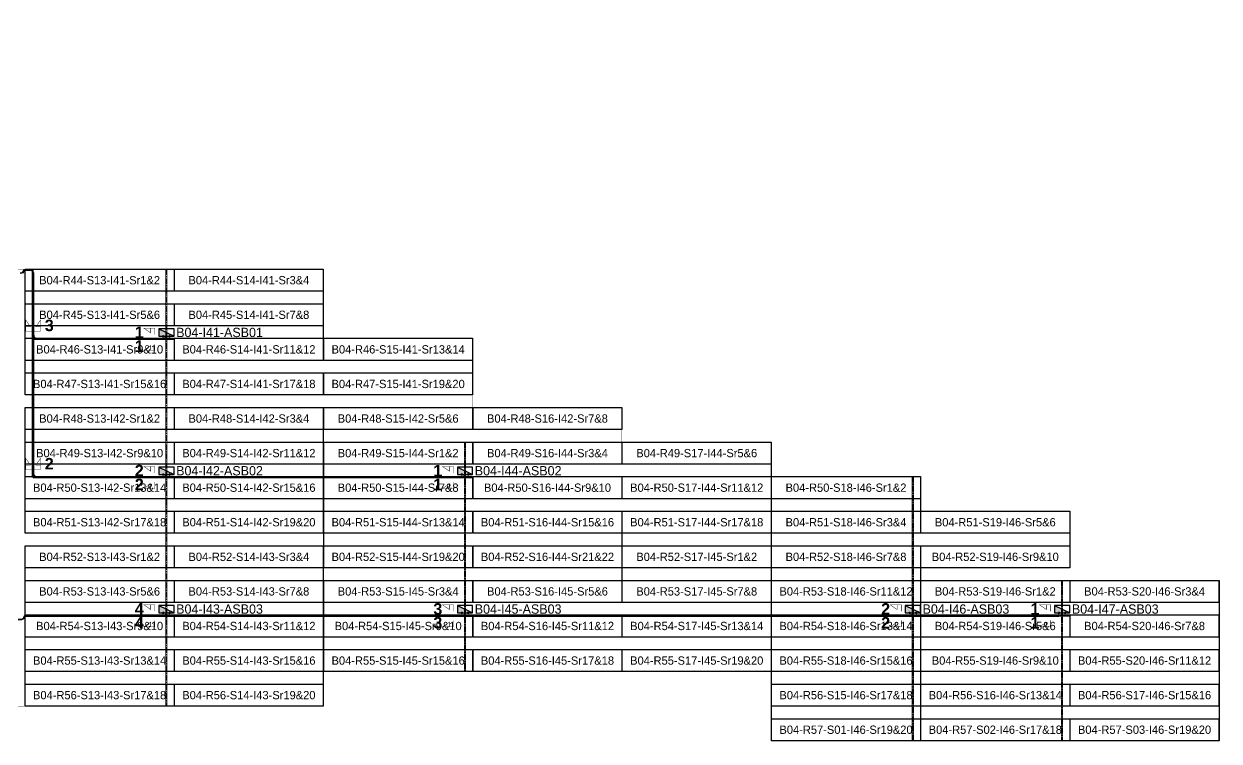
# Model space of a CAD drawing. Header units: metres. Extents: x 531739 to 532412, y 2675629 to 2676062.
# Drawn here: x 532152.4 to 532411.8, y 2675629.2 to 2675784.8 of the extents above; entities that cross this region are included whole.
import ezdxf
from ezdxf.enums import TextEntityAlignment as Align

# ---------------------------------------------------------------- set-up
doc = ezdxf.new("R2010")
doc.units = ezdxf.units.M
doc.linetypes.add('CENTER', pattern=[2, 1.25, -0.25, 0.25, -0.25])
doc.layers.add('Boundary-12.5 MW Block', color=6, linetype='Continuous', lineweight=9)
doc.layers.add('PILE', color=1, linetype='Continuous', lineweight=15)
for name, color, linetype in [('DC Trench BL-04', 40, 'Continuous'), ('E-Inverter Grouping', 2, 'Continuous'), ('Inverter Block-04', 7, 'Continuous'), ('LT Cable(AG) INV to LT Panel BL-04', 2, 'Continuous'), ('Messenger Wire Block-04 (Master Path)', 30, 'Continuous'), ('Messenger Wire Block-04 (MW Path)', 191, 'Continuous'), ('Messenger Wire Exc Link', 7, 'Continuous'), ('MMS Table Block-04', 8, 'Continuous'), ('Plan Line - DC BL-04', 40, 'Continuous'), ('Section Marking BL-04', 2, 'Continuous')]:
    doc.layers.add(name, color=color, linetype=linetype)
doc.styles.add('BoldTextStyle', font='arialbd.ttf')
doc.styles.get("Standard").update_dxf_attribs({"font": 'Adani Regular.ttf'})

# ---------------------------------------------------------------- blocks, each defined once
blk = doc.blocks.new('MMS Table (32.292 x 4.788)')
at = {"color": 0}
blk.add_lwpolyline([(0, -0.002), (0, 4.786), (32.292, 4.786), (32.292, -0.002)], close=True, dxfattribs=at)
at = {"color": 7}
blk.add_attdef('ID1', text='', height=1.8, dxfattribs=at).set_placement((16.146, 2.392), align=Align.MIDDLE_CENTER)
blk = doc.blocks.new('Inverter Block')
h = blk.add_hatch(color=0)
h.dxf.hatch_style = 1
h.paths.add_polyline_path([(-1.46, 2.27), (-1.46, 0.85), (1.46, 0.85)])
at = {"color": 0}
blk.add_lwpolyline([(1.46, 2.27), (-1.46, 2.27), (-1.46, 0.85), (1.46, 0.85)], close=True, dxfattribs=at)
blk.add_lwpolyline([(-1.46, 2.27), (1.46, 0.85)], dxfattribs=at)
at = {"layer": 'PILE'}
for centre in [(-0.61, 0.85), (0.61, 0.85)]:
    blk.add_circle(centre, 0.156, dxfattribs=at)
at = {"color": 7}
blk.add_attdef('ID', (-1.46, 3.01), '', height=1.8, dxfattribs=at)

msp = doc.modelspace()

# ---------------------------------------------------------------- linework, layer by layer
at = {"layer": 'Boundary-12.5 MW Block', "const_width": 0.05}
msp.add_lwpolyline([(532147.7, 2675731.58), (532217.38, 2675731.58), (532217.38, 2675716.58), (532249.78, 2675716.58), (532249.78, 2675701.58), (532282.17, 2675701.58), (532282.17, 2675694.08), (532314.56, 2675694.08), (532314.56, 2675686.58), (532346.95, 2675686.58), (532346.95, 2675679.08), (532379.34, 2675679.08), (532379.34, 2675664.08), (532411.74, 2675664.08), (532411.74, 2675629.29), (532314.66, 2675629.29), (532314.66, 2675644.29), (532217.38, 2675644.29), (532217.38, 2675636.79), (531759.1, 2675636.79)], dxfattribs=at)
at = {"layer": 'DC Trench BL-04', "color": 40, "const_width": 0.15}
for points in [[(532183.5, 2675731.58), (532183.2, 2675731.58), (532183.2, 2675636.79), (532183.5, 2675636.79)], [(532248.29, 2675694.08), (532247.99, 2675694.08), (532247.99, 2675644.29), (532248.29, 2675644.29)], [(532345.46, 2675686.58), (532345.16, 2675686.58), (532345.16, 2675629.29), (532345.46, 2675629.29)], [(532377.85, 2675664.08), (532377.55, 2675664.08), (532377.55, 2675629.29), (532377.85, 2675629.29)]]:
    msp.add_lwpolyline(points, close=True, dxfattribs=at)
at = {"layer": 'E-Inverter Grouping', "color": 3}
for points in [[(532217.38, 2675716.58), (532249.78, 2675716.58), (532249.78, 2675704.29), (532152.7, 2675704.29), (532152.7, 2675731.58), (532217.38, 2675731.58)], [(532282.17, 2675701.58), (532282.17, 2675696.79), (532217.38, 2675696.79), (532217.38, 2675674.29), (532152.7, 2675674.29), (532152.7, 2675701.58)], [(532314.66, 2675686.58), (532346.95, 2675686.58), (532346.95, 2675679.08), (532379.34, 2675679.08), (532379.34, 2675666.79), (532346.95, 2675666.79), (532346.95, 2675629.29), (532314.66, 2675629.29)], [(532217.38, 2675636.79), (532152.7, 2675636.79), (532152.7, 2675671.58), (532217.38, 2675671.58)], [(532314.56, 2675644.29), (532217.48, 2675644.29), (532217.48, 2675664.08), (532282.27, 2675664.08), (532282.27, 2675671.58), (532314.56, 2675671.58)], [(532411.74, 2675629.29), (532347.05, 2675629.29), (532347.05, 2675664.08), (532411.74, 2675664.08)]]:
    msp.add_lwpolyline(points, close=True, dxfattribs=at)
at = {"layer": 'E-Inverter Grouping'}
msp.add_lwpolyline([(532314.56, 2675694.08), (532314.56, 2675674.29), (532282.17, 2675674.29), (532282.17, 2675666.79), (532217.48, 2675666.79), (532217.48, 2675694.08)], close=True, dxfattribs=at)
at = {"layer": 'LT Cable(AG) INV to LT Panel BL-04', "color": 5}
for points in [[(532008.89, 2675784.77), (532007.36, 2675784.77, 0.078431), (532007.09, 2675784.73), (532006.13, 2675784.42, -0.078431), (532005.85, 2675784.38), (532002.74, 2675784.38, 0.414214), (532001.84, 2675783.48), (532001.84, 2675763.34, 0.093355), (532001.9, 2675763.01), (532002, 2675762.75, -0.093355), (532002.06, 2675762.43), (532002.06, 2675657.18, 0.414214), (532002.96, 2675656.28), (532147.33, 2675656.28, -0.258149), (532148.1, 2675655.86), (532148.27, 2675655.58), (532151.74, 2675655.58, 0.293517), (532152.56, 2675656.1), (532152.64, 2675656.28), (532376.8, 2675656.28, 0.414214), (532377.7, 2675657.18), (532377.7, 2675657.73)], [(532008.89, 2675784.75), (532007.37, 2675784.75, 0.078431), (532007.09, 2675784.7), (532006.13, 2675784.39, -0.078431), (532005.86, 2675784.35), (532002.76, 2675784.35, 0.414214), (532001.86, 2675783.45), (532001.86, 2675763.35, 0.093355), (532001.92, 2675763.02), (532002.02, 2675762.76, -0.093355), (532002.09, 2675762.43), (532002.09, 2675657.2, 0.414214), (532002.99, 2675656.3), (532147.35, 2675656.3, -0.258149), (532148.11, 2675655.88), (532148.29, 2675655.6), (532151.73, 2675655.6, 0.293517), (532152.55, 2675656.13), (532152.63, 2675656.3), (532344.41, 2675656.3, 0.414214), (532345.31, 2675657.2), (532345.31, 2675657.73)], [(532008.89, 2675784.72), (532007.37, 2675784.72, 0.078431), (532007.1, 2675784.68), (532006.14, 2675784.37, -0.078431), (532005.86, 2675784.33), (532002.79, 2675784.33, 0.414214), (532001.89, 2675783.43), (532001.89, 2675763.35, 0.093355), (532001.95, 2675763.02), (532002.05, 2675762.76, -0.093355), (532002.11, 2675762.44), (532002.11, 2675657.23, 0.414214), (532003.01, 2675656.33), (532147.36, 2675656.33, -0.258149), (532148.12, 2675655.91), (532148.3, 2675655.63), (532151.71, 2675655.63, 0.293517), (532152.53, 2675656.15), (532152.61, 2675656.33), (532247.24, 2675656.33, 0.414214), (532248.14, 2675657.23), (532248.14, 2675657.73)], [(532008.89, 2675784.7), (532007.38, 2675784.7, 0.078431), (532007.1, 2675784.65), (532006.14, 2675784.34, -0.078431), (532005.86, 2675784.3), (532002.81, 2675784.3, 0.414214), (532001.91, 2675783.4), (532001.91, 2675763.36, 0.093355), (532001.97, 2675763.03), (532002.07, 2675762.77, -0.093355), (532002.14, 2675762.44), (532002.14, 2675657.25, 0.414214), (532003.04, 2675656.35), (532147.37, 2675656.35, -0.258149), (532148.14, 2675655.93), (532148.31, 2675655.65), (532151.7, 2675655.65, 0.293517), (532152.51, 2675656.18), (532152.6, 2675656.35), (532182.45, 2675656.35, 0.414214), (532183.35, 2675657.25), (532183.35, 2675657.73)], [(532151.62, 2675730.78, 0.293517), (532152.43, 2675731.3), (532152.52, 2675731.48), (532153.62, 2675731.48, -0.414214), (532154.52, 2675730.58), (532154.52, 2675717.38, 0.414214), (532155.42, 2675716.48), (532182.45, 2675716.48, 0.414214), (532183.35, 2675717.38), (532183.35, 2675717.73)], [(532151.63, 2675730.75, 0.293517), (532152.45, 2675731.28), (532152.53, 2675731.45), (532153.6, 2675731.45, -0.414214), (532154.5, 2675730.55), (532154.5, 2675687.35, 0.414214), (532155.4, 2675686.45), (532182.45, 2675686.45, 0.414214), (532183.35, 2675687.35), (532183.35, 2675687.73)], [(532151.65, 2675730.73, 0.293517), (532152.47, 2675731.25), (532152.55, 2675731.43), (532153.57, 2675731.43, -0.414214), (532154.47, 2675730.53), (532154.47, 2675687.33, 0.414214), (532155.37, 2675686.43), (532247.24, 2675686.43, 0.414214), (532248.14, 2675687.33), (532248.14, 2675687.73)]]:
    msp.add_lwpolyline(points, format="xyb", dxfattribs=at)
at = {"layer": 'Messenger Wire Block-04 (Master Path)'}
for points in [[(532152.58, 2675731.38), (532154.42, 2675731.38)], [(532154.42, 2675686.38), (532154.42, 2675731.38)], [(532154.42, 2675716.38), (532184.99, 2675716.38)], [(532154.42, 2675686.38), (532249.78, 2675686.38)], [(532152.58, 2675656.38), (532379.34, 2675656.38)]]:
    msp.add_lwpolyline(points, dxfattribs=at)
at = {"layer": 'Messenger Wire Block-04 (MW Path)', "const_width": 0.1}
for points in [[(532152.58, 2675731.38), (532154.42, 2675731.38)], [(532154.17, 2675686.38), (532154.17, 2675731.38)], [(532154.42, 2675716.38), (532184.99, 2675716.38)], [(532154.42, 2675686.38), (532249.78, 2675686.38)], [(532152.58, 2675656.38), (532379.34, 2675656.38)]]:
    msp.add_lwpolyline(points, dxfattribs=at)
at = {"layer": 'Messenger Wire Exc Link'}
for points in [[(532152.26, 2675730.68), (532152.58, 2675731.38)], [(532152.26, 2675655.68), (532152.58, 2675656.38)]]:
    msp.add_lwpolyline(points, dxfattribs=at)
at = {"layer": 'Plan Line - DC BL-04', "color": 6, "linetype": 'CENTER'}
for points in [[(532183.35, 2675731.58), (532183.35, 2675636.79)], [(532248.14, 2675694.08), (532248.14, 2675644.29)], [(532345.31, 2675686.58), (532345.31, 2675629.29)], [(532377.7, 2675664.08), (532377.7, 2675629.29)]]:
    msp.add_lwpolyline(points, dxfattribs=at)
at = {"layer": 'Section Marking BL-04', "color": 94, "lineweight": 35, "true_color": 0x00a500, "const_width": 0.1}
for points in [[(532154.22, 2675718.13), (532152.83, 2675718.13), (532152.83, 2675720.53), (532153.84, 2675719.05), (532152.83, 2675719.05)], [(532154.62, 2675718.13), (532156.01, 2675718.13), (532156.01, 2675720.53), (532155, 2675719.05), (532156.01, 2675719.05)], [(532180.85, 2675717.38), (532180.85, 2675718.77), (532178.45, 2675718.77), (532179.93, 2675717.76), (532179.93, 2675718.77)], [(532180.85, 2675715.38), (532180.85, 2675713.99), (532178.45, 2675713.99), (532179.93, 2675715), (532179.93, 2675713.99)], [(532154.22, 2675688.13), (532152.83, 2675688.13), (532152.83, 2675690.53), (532153.84, 2675689.05), (532152.83, 2675689.05)], [(532154.62, 2675688.13), (532156.01, 2675688.13), (532156.01, 2675690.53), (532155, 2675689.05), (532156.01, 2675689.05)], [(532180.85, 2675687.38), (532180.85, 2675688.77), (532178.45, 2675688.77), (532179.93, 2675687.76), (532179.93, 2675688.77)], [(532245.64, 2675687.38), (532245.64, 2675688.77), (532243.24, 2675688.77), (532244.72, 2675687.76), (532244.72, 2675688.77)], [(532180.85, 2675685.38), (532180.85, 2675683.99), (532178.45, 2675683.99), (532179.93, 2675685), (532179.93, 2675683.99)], [(532245.64, 2675685.38), (532245.64, 2675683.99), (532243.24, 2675683.99), (532244.72, 2675685), (532244.72, 2675683.99)], [(532180.85, 2675657.38), (532180.85, 2675658.77), (532178.45, 2675658.77), (532179.93, 2675657.76), (532179.93, 2675658.77)], [(532245.64, 2675657.38), (532245.64, 2675658.77), (532243.24, 2675658.77), (532244.72, 2675657.76), (532244.72, 2675658.77)], [(532342.81, 2675657.38), (532342.81, 2675658.77), (532340.41, 2675658.77), (532341.89, 2675657.76), (532341.89, 2675658.77)], [(532375.2, 2675657.38), (532375.2, 2675658.77), (532372.8, 2675658.77), (532374.28, 2675657.76), (532374.28, 2675658.77)], [(532180.85, 2675655.38), (532180.85, 2675653.99), (532178.45, 2675653.99), (532179.93, 2675655), (532179.93, 2675653.99)], [(532245.64, 2675655.38), (532245.64, 2675653.99), (532243.24, 2675653.99), (532244.72, 2675655), (532244.72, 2675653.99)], [(532342.81, 2675655.38), (532342.81, 2675653.99), (532340.41, 2675653.99), (532341.89, 2675655), (532341.89, 2675653.99)], [(532375.2, 2675655.38), (532375.2, 2675653.99), (532372.8, 2675653.99), (532374.28, 2675655), (532374.28, 2675653.99)]]:
    msp.add_lwpolyline(points, dxfattribs=at)

# ---------------------------------------------------------------- block references
at = {"layer": 'Inverter Block-04'}
ref = msp.add_blockref('Inverter Block', (532183.35, 2675716.07), dxfattribs=dict(at, xscale=1.124999999976148, yscale=1.124999999976148, zscale=1.124999999976148))
ref.add_attrib('ID', 'B04-I41-ASB01', (532185.46, 2675716.84), dxfattribs={"layer": '0', "color": 7, "height": 2.025})
ref = msp.add_blockref('Inverter Block', (532183.35, 2675686.07), dxfattribs=dict(at, xscale=1.124999999976148, yscale=1.124999999976148, zscale=1.124999999976148))
ref.add_attrib('ID', 'B04-I42-ASB02', (532185.46, 2675686.84), dxfattribs={"layer": '0', "color": 7, "height": 2.025})
ref = msp.add_blockref('Inverter Block', (532248.14, 2675686.07), dxfattribs=dict(at, xscale=1.124999999976148, yscale=1.124999999976148, zscale=1.124999999976148))
ref.add_attrib('ID', 'B04-I44-ASB02', (532250.25, 2675686.84), dxfattribs={"layer": '0', "color": 7, "height": 2.025})
ref = msp.add_blockref('Inverter Block', (532183.35, 2675656.07), dxfattribs=dict(at, xscale=1.124999999976148, yscale=1.124999999976148, zscale=1.124999999976148))
ref.add_attrib('ID', 'B04-I43-ASB03', (532185.46, 2675656.84), dxfattribs={"layer": '0', "color": 7, "height": 2.025})
ref = msp.add_blockref('Inverter Block', (532248.14, 2675656.07), dxfattribs=dict(at, xscale=1.124999999976148, yscale=1.124999999976148, zscale=1.124999999976148))
ref.add_attrib('ID', 'B04-I45-ASB03', (532250.25, 2675656.84), dxfattribs={"layer": '0', "color": 7, "height": 2.025})
ref = msp.add_blockref('Inverter Block', (532345.31, 2675656.07), dxfattribs=dict(at, xscale=1.124999999976148, yscale=1.124999999976148, zscale=1.124999999976148))
ref.add_attrib('ID', 'B04-I46-ASB03', (532347.42, 2675656.84), dxfattribs={"layer": '0', "color": 7, "height": 2.025})
ref = msp.add_blockref('Inverter Block', (532377.7, 2675656.07), dxfattribs=dict(at, xscale=1.124999999976148, yscale=1.124999999976148, zscale=1.124999999976148))
ref.add_attrib('ID', 'B04-I47-ASB03', (532379.82, 2675656.84), dxfattribs={"layer": '0', "color": 7, "height": 2.025})
at = {"layer": 'MMS Table Block-04'}
for p, values in [((532152.7, 2675726.79), {'ID1': 'B04-R44-S13-I41-Sr1&2'}), ((532185.09, 2675726.79), {'ID1': 'B04-R44-S14-I41-Sr3&4'}), ((532152.7, 2675719.29), {'ID1': 'B04-R45-S13-I41-Sr5&6'}), ((532185.09, 2675719.29), {'ID1': 'B04-R45-S14-I41-Sr7&8'}), ((532152.7, 2675711.79), {'ID1': 'B04-R46-S13-I41-Sr9&10'}), ((532185.09, 2675711.79), {'ID1': 'B04-R46-S14-I41-Sr11&12'}), ((532217.48, 2675711.79), {'ID1': 'B04-R46-S15-I41-Sr13&14'}), ((532152.7, 2675704.29), {'ID1': 'B04-R47-S13-I41-Sr15&16'}), ((532185.09, 2675704.29), {'ID1': 'B04-R47-S14-I41-Sr17&18'}), ((532217.48, 2675704.29), {'ID1': 'B04-R47-S15-I41-Sr19&20'}), ((532152.7, 2675696.79), {'ID1': 'B04-R48-S13-I42-Sr1&2'}), ((532185.09, 2675696.79), {'ID1': 'B04-R48-S14-I42-Sr3&4'}), ((532217.48, 2675696.79), {'ID1': 'B04-R48-S15-I42-Sr5&6'}), ((532249.88, 2675696.79), {'ID1': 'B04-R48-S16-I42-Sr7&8'}), ((532152.7, 2675689.29), {'ID1': 'B04-R49-S13-I42-Sr9&10'}), ((532185.09, 2675689.29), {'ID1': 'B04-R49-S14-I42-Sr11&12'}), ((532217.48, 2675689.29), {'ID1': 'B04-R49-S15-I44-Sr1&2'}), ((532249.88, 2675689.29), {'ID1': 'B04-R49-S16-I44-Sr3&4'}), ((532282.27, 2675689.29), {'ID1': 'B04-R49-S17-I44-Sr5&6'}), ((532152.7, 2675681.79), {'ID1': 'B04-R50-S13-I42-Sr13&14'}), ((532185.09, 2675681.79), {'ID1': 'B04-R50-S14-I42-Sr15&16'}), ((532217.48, 2675681.79), {'ID1': 'B04-R50-S15-I44-Sr7&8'}), ((532249.88, 2675681.79), {'ID1': 'B04-R50-S16-I44-Sr9&10'}), ((532282.27, 2675681.79), {'ID1': 'B04-R50-S17-I44-Sr11&12'}), ((532314.66, 2675681.79), {'ID1': 'B04-R50-S18-I46-Sr1&2'}), ((532152.7, 2675674.29), {'ID1': 'B04-R51-S13-I42-Sr17&18'}), ((532185.09, 2675674.29), {'ID1': 'B04-R51-S14-I42-Sr19&20'}), ((532217.48, 2675674.29), {'ID1': 'B04-R51-S15-I44-Sr13&14'}), ((532249.88, 2675674.29), {'ID1': 'B04-R51-S16-I44-Sr15&16'}), ((532282.27, 2675674.29), {'ID1': 'B04-R51-S17-I44-Sr17&18'}), ((532314.66, 2675674.29), {'ID1': 'B04-R51-S18-I46-Sr3&4'}), ((532347.05, 2675674.29), {'ID1': 'B04-R51-S19-I46-Sr5&6'}), ((532152.7, 2675666.79), {'ID1': 'B04-R52-S13-I43-Sr1&2'}), ((532185.09, 2675666.79), {'ID1': 'B04-R52-S14-I43-Sr3&4'}), ((532217.48, 2675666.79), {'ID1': 'B04-R52-S15-I44-Sr19&20'}), ((532249.88, 2675666.79), {'ID1': 'B04-R52-S16-I44-Sr21&22'}), ((532282.27, 2675666.79), {'ID1': 'B04-R52-S17-I45-Sr1&2'}), ((532314.66, 2675666.79), {'ID1': 'B04-R52-S18-I46-Sr7&8'}), ((532347.05, 2675666.79), {'ID1': 'B04-R52-S19-I46-Sr9&10'}), ((532152.7, 2675659.29), {'ID1': 'B04-R53-S13-I43-Sr5&6'}), ((532185.09, 2675659.29), {'ID1': 'B04-R53-S14-I43-Sr7&8'}), ((532217.48, 2675659.29), {'ID1': 'B04-R53-S15-I45-Sr3&4'}), ((532249.88, 2675659.29), {'ID1': 'B04-R53-S16-I45-Sr5&6'}), ((532282.27, 2675659.29), {'ID1': 'B04-R53-S17-I45-Sr7&8'}), ((532314.66, 2675659.29), {'ID1': 'B04-R53-S18-I46-Sr11&12'}), ((532347.05, 2675659.29), {'ID1': 'B04-R53-S19-I46-Sr1&2'}), ((532379.44, 2675659.29), {'ID1': 'B04-R53-S20-I46-Sr3&4'}), ((532152.7, 2675651.79), {'ID1': 'B04-R54-S13-I43-Sr9&10'}), ((532185.09, 2675651.79), {'ID1': 'B04-R54-S14-I43-Sr11&12'}), ((532217.48, 2675651.79), {'ID1': 'B04-R54-S15-I45-Sr9&10'}), ((532249.88, 2675651.79), {'ID1': 'B04-R54-S16-I45-Sr11&12'}), ((532282.27, 2675651.79), {'ID1': 'B04-R54-S17-I45-Sr13&14'}), ((532314.66, 2675651.79), {'ID1': 'B04-R54-S18-I46-Sr13&14'}), ((532347.05, 2675651.79), {'ID1': 'B04-R54-S19-I46-Sr5&6'}), ((532379.44, 2675651.79), {'ID1': 'B04-R54-S20-I46-Sr7&8'}), ((532152.7, 2675644.29), {'ID1': 'B04-R55-S13-I43-Sr13&14'}), ((532185.09, 2675644.29), {'ID1': 'B04-R55-S14-I43-Sr15&16'}), ((532217.48, 2675644.29), {'ID1': 'B04-R55-S15-I45-Sr15&16'}), ((532249.88, 2675644.29), {'ID1': 'B04-R55-S16-I45-Sr17&18'}), ((532282.27, 2675644.29), {'ID1': 'B04-R55-S17-I45-Sr19&20'}), ((532314.66, 2675644.29), {'ID1': 'B04-R55-S18-I46-Sr15&16'}), ((532347.05, 2675644.29), {'ID1': 'B04-R55-S19-I46-Sr9&10'}), ((532379.44, 2675644.29), {'ID1': 'B04-R55-S20-I46-Sr11&12'}), ((532152.7, 2675636.79), {'ID1': 'B04-R56-S13-I43-Sr17&18'}), ((532185.09, 2675636.79), {'ID1': 'B04-R56-S14-I43-Sr19&20'}), ((532314.66, 2675636.79), {'ID1': 'B04-R56-S15-I46-Sr17&18'}), ((532347.05, 2675636.79), {'ID1': 'B04-R56-S16-I46-Sr13&14'}), ((532379.44, 2675636.79), {'ID1': 'B04-R56-S17-I46-Sr15&16'}), ((532314.66, 2675629.29), {'ID1': 'B04-R57-S01-I46-Sr19&20'}), ((532347.05, 2675629.29), {'ID1': 'B04-R57-S02-I46-Sr17&18'}), ((532379.44, 2675629.29), {'ID1': 'B04-R57-S03-I46-Sr19&20'})]:
    msp.add_blockref('MMS Table (32.292 x 4.788)', p, dxfattribs=at).add_auto_attribs(values)

# ---------------------------------------------------------------- texts
at = {"layer": 'Section Marking BL-04', "color": 94, "true_color": 0x00a500, "style": 'BoldTextStyle'}
for s, p in [('3', (532157.92, 2675719.38)), ('1', (532177.45, 2675717.88)), ('1', (532177.45, 2675714.88)), ('2', (532157.92, 2675689.38)), ('2', (532177.45, 2675687.88)), ('1', (532242.24, 2675687.88)), ('2', (532177.45, 2675684.88)), ('1', (532242.24, 2675684.88)), ('4', (532177.45, 2675657.88)), ('3', (532242.24, 2675657.88)), ('2', (532339.41, 2675657.88)), ('1', (532371.8, 2675657.88)), ('4', (532177.45, 2675654.88)), ('3', (532242.24, 2675654.88)), ('2', (532339.41, 2675654.88)), ('1', (532371.8, 2675654.88))]:
    msp.add_text(s, height=2.5, dxfattribs=at).set_placement(p, align=Align.MIDDLE_CENTER)

doc.saveas('drawing.dxf')
